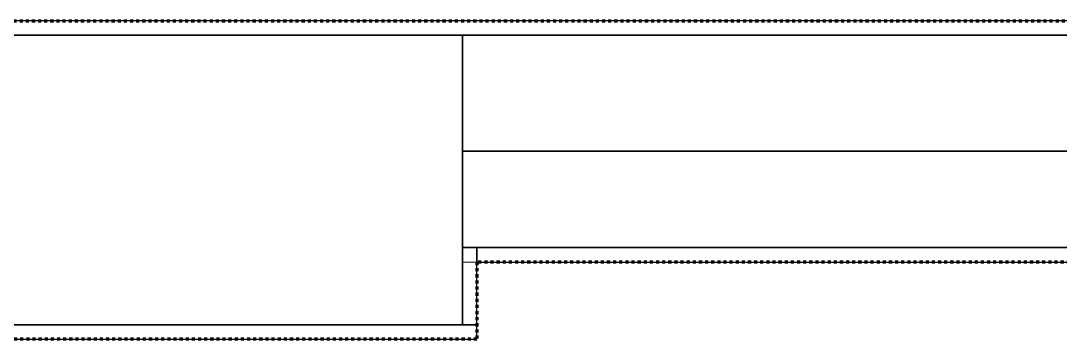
# Model space of a CAD drawing. Header units: millimetres. Extents: x -5300 to 98858, y -5196 to 93886.
# Drawn here: x 5792 to 6869, y 42835 to 43165 of the extents above; entities that cross this region are included whole.
import ezdxf

# ---------------------------------------------------------------- set-up
doc = ezdxf.new("R2010")
doc.units = ezdxf.units.MM
doc.linetypes.add('Штрих', pattern=[6.35, 3.175, -3.175])
doc.linetypes.add('Штрих_2_', pattern=[6.35, 3.175, -3.175])
for name, color, linetype, lineweight, true_color in [('_Разделитель помещений_', 4, 'Штрих', 70, 0x00ffff), ('Колонны', 7, 'Continuous', 18, 0x7f7f7f), ('Стены', 7, 'Continuous', 18, 0x7f7f7f), ('Стены разрез', 7, 'Continuous', 50, 0x7f7f7f)]:
    doc.layers.add(name, color=color, linetype=linetype, lineweight=lineweight, true_color=true_color)

# ---------------------------------------------------------------- blocks, each defined once
blk = doc.blocks.new('СТ_ВОКОЛ-006 38249 - СТ_ВОКОЛ-006 2-241245-Подвал')
at = {"layer": 'Стены', "color": 254, "true_color": 0xd4d4d4}
blk.add_line((5750, 42850), (6250, 42850), dxfattribs=at)
blk = doc.blocks.new('СТ_ВОКОЛ-006 38249 - СТ_ВОКОЛ-006 38249-241242-Подвал')
at = {"layer": 'Стены', "color": 254, "true_color": 0xd4d4d4}
for p, q in [((5735, 42850), (5735, 42850)), ((6265, 42850), (6265, 42850)), ((5735, 42835), (5735, 42835)), ((6265, 42835), (6265, 42835))]:
    blk.add_line(p, q, dxfattribs=at)
at = {"layer": 'Стены разрез', "color": 254, "lineweight": 25, "true_color": 0xd4d4d4}
for p, q in [((6265, 42850), (5735, 42850)), ((5735, 42850), (5735, 42835)), ((6265, 42835), (6265, 42850)), ((5735, 42835), (6265, 42835))]:
    blk.add_line(p, q, dxfattribs=at)
blk.add_blockref('СТ_ВОКОЛ-006 38249 - СТ_ВОКОЛ-006 2-241245-Подвал', (0, 0))
blk = doc.blocks.new('СТ_ВОКОЛ-007 38357 - СТ_ВОКОЛ-007 2-241261-Подвал')
at = {"layer": 'Стены', "color": 254, "true_color": 0xd4d4d4}
blk.add_line((6250, 42850), (6250, 43150), dxfattribs=at)
blk = doc.blocks.new('СТ_ВОКОЛ-007 38357 - СТ_ВОКОЛ-007 38357-241258-Подвал')
at = {"layer": 'Стены', "color": 254, "true_color": 0xd4d4d4}
for p, q in [((6250, 42930), (6250, 42930)), ((6265, 42930), (6265, 42930)), ((6250, 42850), (6250, 42850)), ((6265, 42850), (6265, 42850))]:
    blk.add_line(p, q, dxfattribs=at)
at = {"layer": 'Стены разрез', "color": 254, "lineweight": 25, "true_color": 0xd4d4d4}
for p, q in [((6265, 42930), (6250, 42930)), ((6250, 42930), (6250, 42850)), ((6265, 42850), (6265, 42930)), ((6250, 42850), (6265, 42850))]:
    blk.add_line(p, q, dxfattribs=at)
blk.add_blockref('СТ_ВОКОЛ-007 38357 - СТ_ВОКОЛ-007 2-241261-Подвал', (0, 0))
blk = doc.blocks.new('СТВ_Перегородка_Кирпич 136938 - СТВ_Перегородка_Кирпич 2-246157-Подвал')
at = {"layer": 'Стены', "color": 254, "true_color": 0xd4d4d4}
blk.add_line((0, 43150), (12600, 43150), dxfattribs=at)
blk = doc.blocks.new('СТВ_Перегородка_Кирпич 136938 - СТВ_Перегородка_Кирпич 136938-246154-Подвал')
at = {"layer": 'Стены', "color": 254, "true_color": 0xd4d4d4}
for p, q in [((6250, 43150), (6250, 43150)), ((6250, 43030), (6250, 43030)), ((6250, 43030), (6250, 43030)), ((6250, 42930), (6250, 42930)), ((6250, 42930), (6265, 42930)), ((6250, 42915), (6250, 42930)), ((6250, 42930), (6250, 42930)), ((6265, 42930), (6265, 42930)), ((6265, 42915), (6265, 42930)), ((6265, 42915), (6250, 42915)), ((6250, 42915), (6250, 42915)), ((6265, 42915), (6265, 42915))]:
    blk.add_line(p, q, dxfattribs=at)
at = {"layer": 'Стены разрез', "color": 254, "lineweight": 25, "true_color": 0xd4d4d4}
for p, q in [((12615, 43165), (3230, 43165)), ((3230, 43150), (12615, 43150)), ((9250, 43150), (6250, 43150)), ((6250, 43150), (6250, 43030)), ((9250, 43030), (6250, 43030)), ((6250, 43030), (6250, 42930)), ((6250, 43030), (9250, 43030)), ((6250, 42930), (9250, 42930)), ((9235, 42930), (6265, 42930)), ((6265, 42930), (6265, 42915)), ((6265, 42915), (9235, 42915))]:
    blk.add_line(p, q, dxfattribs=at)
blk.add_blockref('СТВ_Перегородка_Кирпич 136938 - СТВ_Перегородка_Кирпич 2-246157-Подвал', (0, 0))
blk = doc.blocks.new('КОЛ-004 500х300 500 x 300 - КОЛ-004 500х300 500 x 300-384545-Подвал')
at = {"layer": 'Колонны', "color": 254, "lineweight": 25, "true_color": 0xd4d4d4}
for p, q in [((250, 150), (-250, 150)), ((-250, 150), (-250, -150)), ((250, -150), (250, 150)), ((-250, -150), (250, -150))]:
    blk.add_line(p, q, dxfattribs=at)
at = {"layer": 'Колонны', "color": 254, "true_color": 0xd4d4d4}
for p, q in [((-250, 150), (-250, 150)), ((250, 150), (250, 150)), ((-250, -150), (-250, -150)), ((250, -150), (250, -150))]:
    blk.add_line(p, q, dxfattribs=at)

msp = doc.modelspace()

# ---------------------------------------------------------------- linework, layer by layer
at = {"layer": '_Разделитель помещений_', "color": 131, "linetype": 'Штрих_2_', "true_color": 0xaaffff}
for p, q in [((3245, 43165), (12615, 43165)), ((9235, 42915), (6265, 42915)), ((6265, 42915), (6265, 42835)), ((6265, 42835), (5735, 42835))]:
    msp.add_line(p, q, dxfattribs=at)

# ---------------------------------------------------------------- block references
at = {"layer": 'Колонны', "color": 254, "true_color": 0xd4d4d4}
msp.add_blockref('КОЛ-004 500х300 500 x 300 - КОЛ-004 500х300 500 x 300-384545-Подвал', (6000, 43000), dxfattribs=at)
at = {"layer": 'Стены', "color": 254, "true_color": 0xd4d4d4}
for name in ['СТВ_Перегородка_Кирпич 136938 - СТВ_Перегородка_Кирпич 136938-246154-Подвал', 'СТ_ВОКОЛ-007 38357 - СТ_ВОКОЛ-007 38357-241258-Подвал', 'СТ_ВОКОЛ-006 38249 - СТ_ВОКОЛ-006 38249-241242-Подвал']:
    msp.add_blockref(name, (0, 0), dxfattribs=at)

doc.saveas('drawing.dxf')
